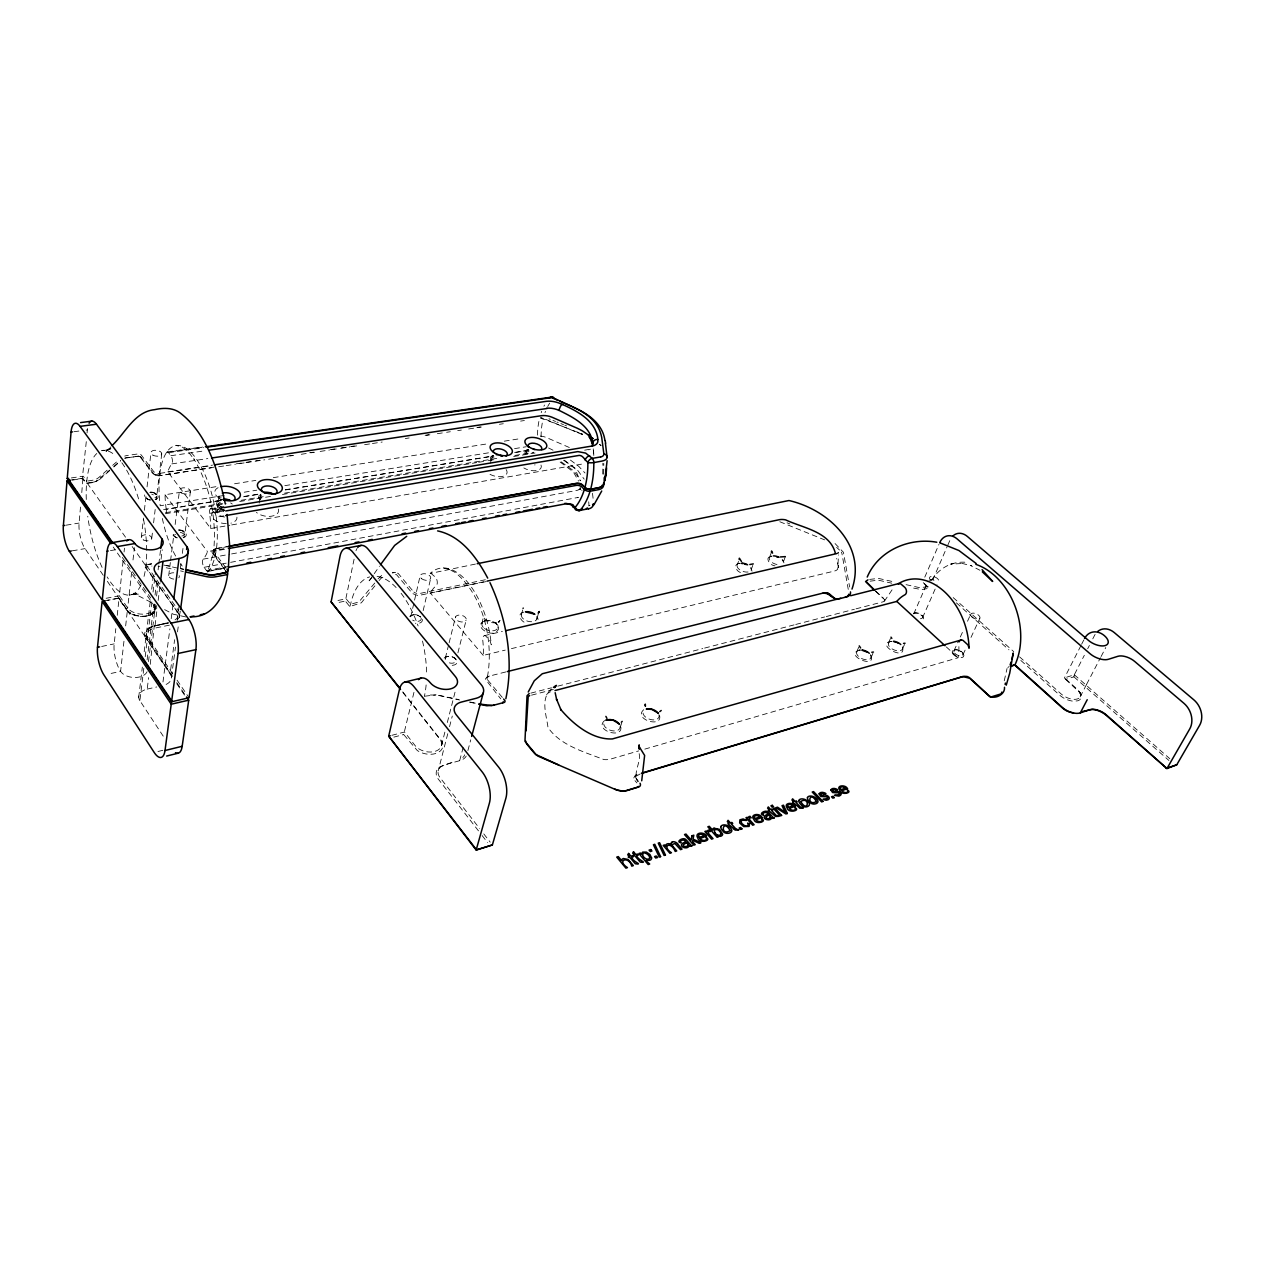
<?xml version="1.0" encoding="UTF-8"?>
<svg xmlns="http://www.w3.org/2000/svg" width="1265" height="1265" viewBox="0 0 1265 1265"><rect width="100%" height="100%" fill="white"/><g stroke="black" fill="none" stroke-linecap="round" stroke-linejoin="round"><path stroke-width="0.75" stroke-dasharray="5 3.75" d="M593.807 455.526L593.506 448.98M603.674 474.249L603.784 463.464M752.043 571.163L750.778 567.685A7.384 3.985 19.5 0 1 750.619 570.847M602.741 474.043L602.883 463.243M580.224 487.104L580.145 489.618L580.24 488.685L578.991 489.761L580.429 488.701M639.157 753.624C641.308 762.052 632.468 773.089 637.813 781.723M148.495 661.611L154.852 610.173L152.733 613.351L148.78 615.549L154.883 611.469L154.583 604.449M155.026 610.283L155.31 606.046L155.152 607.785M511.44 648.629L834.362 571.068A12.492 6.562 20.8 0 0 837.699 569.139L838.521 554.861M103.256 575.306L85.055 548.615A18.738 6.689 78.8 0 1 79.078 523.062L80.549 506.538M81.782 492.591L82.873 478.47M86.289 441.659L82.32 478.328L85.862 483.341L96.583 481.222L95.508 481.712L109.691 470.09M87.064 432.883L87.332 429.942A19.544 7.163 79.8 0 1 87.491 428.535M177.084 537.973A5.439 3.099 7.7 0 1 173.938 534.194L175.693 537.166M633.749 777.975L635.489 775.113L639.79 773.721M838.379 567.669L836.703 558.387M838.426 567.242L838.6 565.344M147.088 671.747A14.105 8.808 5.4 0 1 134.501 677.502A14.105 8.808 5.4 0 1 120.586 671.383A20.098 7.29 77.5 0 1 114.166 643.885L115.811 628.642M117.25 615.312L119.084 598.171L107.762 600.322M155.184 605.192A14.484 8.665 6.2 0 1 144.811 614.063A14.484 8.665 6.2 0 1 127.67 607.943L119.353 595.768L123.243 559.604M124.065 551.983L124.476 548.188M123.954 641.244L120.586 671.383L107.636 674.166M125.662 625.89L127.401 610.347L119.084 598.171M131.671 572.144L127.67 607.943L126.089 609.43L118.388 598.155L104.315 600.843M133.015 559.968L134.39 547.682M141.3 537.499L143.498 518.081M144.384 510.301L145.918 496.718L147.151 498.916L150.282 499.881A6.815 3.779 7.4 0 1 144.716 494.915M147.056 486.851L150.946 452.823M161.746 453.629L156.813 495.722L155.579 493.524L156.939 494.583L149.808 492.401M151.784 538.115L152.686 530.478M153.587 522.84L155.184 509.479M144.194 651.696L146.266 634.303L146.977 639.268L145.696 635.647L172.372 676.222M138.707 697.284L142.344 667.082M150.203 601.855L146.55 631.899L148.717 628.626L150.076 627.535L146.93 630.365L152.717 626.381M151.721 589.205L153.476 574.626M163.217 736.151L139.893 700.699L143.831 668.189M145.222 656.709L147.309 639.489A14.642 8.966 6.4 0 1 154.741 628.136L170.396 624.957M151.863 601.855L147.594 637.086L145.981 638.588L172.404 677.328M153.049 592.052L155.437 572.476M156.575 596.036L158.236 582.311M147.104 659.951L153.792 605.176L113.233 547.065M155.042 595.056L156.923 579.56M158.109 569.867L158.584 565.993M158.821 564.048L160.481 550.496M161.066 559.225L162.236 549.706M139.893 700.699A14.263 9.108 5.6 0 1 147.199 689.093L148.622 677.661M150.266 664.331L154.251 626.017L168.245 622.823L154.251 626.017A16.271 9.962 6.4 0 0 145.949 638.604M172.704 673.818L147.594 637.086A14.658 8.966 6.4 0 1 155.042 625.748L157.208 608.196M158.172 600.401L160.339 582.865M168.688 575.67L170.332 562.53M170.569 560.648L173.89 534.352M180.326 611.343L178.903 617.826M175.155 524.485L179.472 490.504M162.979 681.977L169.889 628.847M171.218 618.664L173.258 602.915M190.446 491.263L184.896 533.925L183.283 531.079L184.152 531.711L179.029 530.146M180.326 568.633L181.069 562.909M182.334 553.39L183.33 545.768M166.11 684.46A15.354 9.646 5.9 0 0 170.158 673.344L174.617 639.711M177.147 620.609L178.159 612.893L145.76 567.115L150.788 566.246A15.275 8.934 6.8 0 1 151.942 566.072M178.998 606.631L178.476 610.521A15.749 9.503 6.7 0 1 177.464 619.486L178.254 618.68M171.487 676.949L175.471 647.079M177.495 631.868L178.523 624.641M259.198 503.091L259.973 497.651L260.226 499.438M156.544 498.03L155.389 499.612A5.345 2.957 7.4 0 0 156.164 496.718A5.345 2.957 7.4 0 0 151.816 494.473M354.089 559.193L345.345 601.065L349.757 606.568L361.316 602.836L375.832 584.699M526.066 453.028L525.924 453.771A7.1 3.684 15 0 1 531.458 451.146M487.452 676.696C493.793 642.019 483.863 595.562 455.068 572.397L448.269 568.918L448.996 569.203L441.849 567.874L443.541 567.922M1080.911 645.656L1064.45 677.898L1065.715 679.432L1073.89 676.822L1074.27 674.988M1004.236 680.776L1007.051 668.489M414.556 600.148L420.059 576.049M413.781 603.563L410.745 616.767A5.36 3.226 12.8 0 1 414.983 614.664A5.36 3.226 12.8 0 1 420.518 617.004M423.174 610.6L430.78 577.947M487.563 676.127L487.215 677.629A5.044 3.147 15.1 0 0 487.389 679.542M413.955 692.366L403.693 734.538L417.308 750.556A16.081 10.531 13.2 0 0 435.207 753.655L439.635 751.568A16.081 10.531 13.2 0 0 440.679 739.725L401.084 689.725M932.685 580.097L947.042 546.891M490.377 463.164L491.468 458.721L491.421 460.286A7.195 3.779 14.4 0 1 494.062 456.981M445.343 658.132L448.284 646.241M449.122 642.826L455.526 616.909M441.517 745.465L445.122 731.107M457.914 652.835L466.137 620.15A5.566 3.321 13.9 0 0 459.274 615.043A5.566 3.321 13.9 0 0 457.076 620.403A5.566 3.321 13.9 0 0 466.137 620.15M447.32 722.505L455.764 689.283M447.763 733.7L438.196 770.907M449.549 726.679L452.285 716.053M481.933 623.772L483.388 616.767C485.175 621.495 495.469 625.606 500.07 620.451L498.141 622.254L499.28 621.621L497.841 627.567M463.196 747.315L459.654 760.692A15.828 10.389 13.9 0 0 466.232 756.091M467.908 750.509L470.738 739.851M521.37 614.822L523.22 608.07M536.866 619.044L538.621 612.782M620.135 727.707L621.7 722.963M751.062 570.151L753.292 563.905M737.21 565.044L738.523 561.407M349.757 606.568L350.579 604.306A75.378 36.116 77 0 1 369.665 576.887M785.328 556.616L783.067 562.783A7.29 3.874 19.9 0 0 782.308 559.842L784 562.862M769.389 557.754L771.413 552.346M260.337 495.406L260.685 494.552M635.71 776.441L640.643 773.69M856.8 651.744L859.251 645.877M870.952 657.927L873.451 652.06M888.52 642.952L891.003 637.149M924.778 577.172L938.962 544.377M913.757 613.889L928.083 580.967M902.498 649.04L905.044 643.237M947.77 545.247L949.936 540.297A17.046 12.603 76.1 0 1 950.568 538.985M922.565 617.684L937.017 584.778M208.504 568.902L213.326 553.264L224.901 569.234M953.984 650.779L958.728 640.438M960.309 636.975L962.712 631.741M967.519 621.241L970.745 614.205M184.595 536.249L183.14 537.815M962.997 654.685L966.191 647.791M970.998 637.402L979.916 618.142M856.026 608.829L883.413 601.729L884.741 600.464A4.38 2.309 21.7 0 0 884.156 598.93L885.484 601.239M1081.622 644.233L1083.82 639.948M1019.543 656.835L1061.066 693.9A12.476 6.515 25.8 0 0 1077.464 698.944A12.476 6.515 25.8 0 0 1076.768 688.793L1064.45 677.898L1074.317 674.767L1084.326 655.302M1087.694 648.739L1089.386 645.45M1092.786 638.841L1094.478 635.52A17.868 14.026 69.3 0 1 1095.111 634.413M1080.136 696.889L1087.204 683.179M1086.603 684.333L1100.487 657.689M1101.088 656.535L1105.784 647.522M551.461 689.061C540.029 698.217 546.543 715.389 547.982 727.438C560.221 745.465 584.414 751.932 603.879 759.569A14.974 9.567 18.1 0 0 610.631 759.079L638.683 750.904M884.346 601.255L893.327 587.972M526.604 450.957L527.726 449.771M373.222 575.132L369.08 581.078L370.392 579.307M374.266 573.646L379.453 566.214M491.99 456.633L493.176 455.416A7.21 3.779 14.4 0 0 493.255 460.065M374.772 583.039L358.881 601.982L350.563 604.259L346.151 598.788L336.19 600.843M378.029 578.896L381.587 575.528L385.177 574.294M379.089 580.556L381.144 578.2L385.619 576.255M487.215 677.629L489.365 676.032M110.972 446.798L107.146 451.194L109.391 448.759L106.023 451.415L110.941 448.664L101.848 450.688A73.544 27.261 78.9 0 1 113.376 453.898M113.834 466.453L120.665 460.444M109.675 470.643L99.903 479.245A16.097 8.729 6.3 0 1 92.124 482.392M113.834 466.991L120.665 460.982M107.146 470.185L98.733 477.569A14.642 7.922 6.3 0 1 91.665 480.415L86.779 481.159M112.696 465.33L118.183 460.523M154.883 611.469L152.179 614.158C145.428 617.589 136.746 616.735 129.473 612.671L130.453 613.256L126.089 609.43A16.081 9.646 6.2 0 0 145.681 616.134A16.081 9.646 6.2 0 0 156.386 605.571M1007.857 667.477L1008.996 666.655M643.679 709.728C632.721 719.5 664.125 728.94 659.302 714.504M604.607 720.544C593.111 730.506 625.116 740.199 620.482 725.398M475.419 564.079L430.179 573.472A68.104 34.724 77 0 1 467.275 581.774A68.104 34.724 77 0 1 491.279 644.802L490.156 641.134L485.839 636.074A4.981 2.609 76.8 0 0 482.692 638.936L482.74 640.043A53.51 27.277 77 0 1 483.246 655.397L505.225 650.115M213.88 467.196L159.611 475.687L211.239 467.876M178.112 445.438L175.898 445.312L182.824 447.336L188.691 452.38L194.478 459.812L193.735 458.752C210.275 486.076 216.726 519.267 213.659 550.923L214.939 548.978L213.674 549.469L216.457 548.457L227.384 546.48M528.612 449.375L526.398 450.277L528.659 449.502M776.995 564.506A7.29 3.874 19.9 0 1 769.8 560.253A7.29 3.874 19.9 0 1 771.792 556.047C763.76 556.9 769.926 565.676 775.05 565.866M739.725 563.305C732.577 563.668 736.246 571.922 741.243 572.697M221.865 499.675L218.908 500.608L220.221 500.07L218.133 502.332L218.861 495.279L221.122 497.92M523.852 612.134C515.994 613.604 521.307 622.744 526.967 623.092M451.969 762.321L439.35 767.112A16.303 10.879 14.1 0 0 438.433 779.272L478.834 831.311M484.606 621.004C472.889 625.448 489.239 636.817 496.07 632.12C504.166 625.906 491.389 618.885 484.606 621.004L485.649 620.751M644.818 749.117L958.095 657.753A48.291 34.329 73.3 0 0 958.775 643.964M166.3 623.044L154.251 626.017M459.575 760.708L445.09 764.724A14.721 9.804 14.1 0 0 440.094 777.722L479.53 828.433M412.327 615.059L413.307 614.806M531.537 695.165L553.311 689.504M391.865 735.313L404.547 732.008L415.015 745.48A14.516 9.488 13.2 0 0 434.622 751.489A14.516 9.488 13.2 0 0 439.635 738.918L401.78 691.101M393.858 737.116L403.693 734.538M124.634 458.23L139.514 456.08L152.179 472.794A6.167 3.352 7.7 0 0 160.323 475.276L159.88 473.347A4.744 2.546 7.5 0 1 153.618 471.45L141.285 455.036A2.641 1.439 7.7 0 0 137.822 453.961L127.702 455.4A14.294 7.716 7.4 0 0 124.697 456.096M530.841 693.141L551.493 687.78M557.786 686.152L702.771 648.566M704.637 648.075L794.041 624.894M795.764 624.451L824.622 616.972M826.298 616.545L854.397 609.256M924.415 583.592L929.174 588.241L921.584 589.632L910.421 587.466M929.427 580.303L932.843 579.449L935.531 581.853M505.763 671.952L487.31 676.601L485.317 679.115L500.75 698.865M953.763 563.352L950.568 564.143L963.139 563.463L961.716 563.305L971.488 565.787L970.255 565.313L979.948 570.262M424.882 696.193L436.077 694.801M869.688 579.417L878.384 578.39L894.387 581.963M870.083 581.173L878.274 580.161L891.73 583.181M157.951 751.505L163.628 750.113M484.353 635.647L502.395 631.456M147.199 689.093L156.765 686.958M446.751 656.598L447.794 656.377M485.365 579.734L419.822 593.459L416.296 593.253A4.839 2.83 12.5 0 1 413.924 592.052M483.246 655.397L430.369 593.032L485.602 581.426M486.219 581.584L418.051 595.609L412.611 593.601L396.467 574.595L392.751 574.832M339.131 602.346L345.345 601.065M101.674 646.462L114.166 643.885M155.042 625.748L170.712 622.57M131.987 594.566L137.173 593.522L129.267 595.119L139.087 594.06L133.458 593.238L155.342 604.559M889.975 641.513L891.113 641.292M106.134 598.282L119.353 595.768M225.217 567.953L208.551 571.084A4.728 1.929 78.4 0 1 206.495 570.547L204.092 567.305A4.76 1.945 78.4 0 1 202.558 562.893A4.76 1.945 78.4 0 1 203.175 559.162A52.245 21.046 79.1 0 0 207.507 551.635L228.301 547.872M208.124 571.416L225.281 568.191M204.092 567.305L226.83 563.052M230.61 562.34L513.005 509.589M514.808 509.257L577.283 497.588M206.495 570.562L229.756 566.182M203.175 559.162L229.74 554.276M231.606 553.928L576.856 490.425A11.243 5.202 8.6 0 0 580.113 488.796M213.801 554.402A4.918 2.815 8.3 0 1 216.125 550.828L227.036 548.836M150.314 564.174L143.894 565.344L178.159 612.893L179.551 617.415M224.601 569.487L212.615 553.485A6.388 3.7 8.4 0 1 215.651 548.82L228.396 546.496M915.054 612.94L913.773 613.177A6.104 3.226 22.8 0 1 921.916 615.676A6.104 3.226 22.8 0 1 921.679 620.419M870.447 654.669A7.716 4.269 22.4 0 1 867.284 659.777A7.716 4.269 22.4 0 1 857.496 655.333A7.716 4.269 22.4 0 1 860.073 649.957C841.937 654.875 879.001 670.529 870.114 654.195M201.926 447.32L166.616 452.396A4.681 1.866 79.8 0 1 168.561 452.696L170.886 455.716A4.744 1.882 79.8 0 1 172.388 460.017A4.744 1.882 79.8 0 1 171.819 463.891A52.245 21.046 79.1 0 0 167.786 471.861L210.765 528.549L229.819 525.244M231.716 524.912L584.825 463.575M110.435 550.639L115.842 549.69M72.311 550.813L85.055 548.615M223.779 515.883L216.236 517.179A4.823 2.008 79.1 0 0 214.686 512.815L212.204 509.574A4.87 2.024 79 0 0 210.069 509.21A4.87 2.024 79 0 0 209.579 513.321A52.245 21.046 79.1 0 1 210.765 528.549M209.579 513.321L225.012 510.728M584.62 450.166L588.383 449.534M214.686 512.815L223.858 511.266M210.559 508.783L223.889 506.553M212.204 509.574L223.794 507.645M165.415 513.716L226.182 503.723M239.686 501.509L270.773 496.402M282.443 494.489L476.731 462.579M478.676 462.247L486.456 460.982M488.401 460.666L496.165 459.385M513.653 456.507L535.032 452.997M66.112 525.181L79.078 523.062M163.58 509.574L222.181 500.039M244.287 496.433L260.622 493.777M285.257 489.761L493.476 455.874M514.618 452.427L527.885 450.277M166.047 512.957A4.633 1.818 79.2 0 0 166.253 509.384L222.134 500.276M243.544 496.781L260.764 493.982M285.337 489.982L493.397 456.096M516.025 452.396L529.007 450.293M165.794 512.641L223.541 503.17M241.014 500.308L265.824 496.244M284.578 493.16L497.872 458.215M514.76 455.447L533.261 452.411M224.158 495.453L160.212 505.763A66.507 26.802 79.1 0 1 175.851 445.596A66.507 26.802 79.1 0 1 212.473 496.813A66.507 26.802 79.1 0 1 207.666 572.128M244.24 492.211L256.779 490.188M284.831 485.665L490.203 452.554M514.57 448.632L526.335 446.735M166.253 509.384A52.245 21.046 79.1 0 1 165.019 494.742L217.137 486.519M234.563 483.768L255.846 480.4M273.287 477.648L489.096 443.572M504.261 441.169L521.117 438.512M236.302 463.812L244.098 462.642M246.042 462.342L254.565 461.061M255.783 460.871L260.037 460.223M288.578 455.922L292.421 455.337M309.672 452.728L313.546 452.143M330.307 449.613L334.672 448.949M341.471 447.921L348.808 446.814M350.642 446.529L354.311 445.976M425.087 435.286L428.867 434.717M476.858 427.459L480.447 426.922M218.703 466.753L224.285 465.915M226.15 465.631L235.448 464.223M239.164 463.654L244.651 462.832M246.469 462.547L264.749 459.796M268.607 459.211L276.339 458.041M278.268 457.74L287.93 456.286M289.875 455.985L293.67 455.416M301.26 454.277L308.85 453.123M310.763 452.838L314.558 452.253M320.156 451.415L329.485 450.008M331.351 449.723L338.814 448.585M340.649 448.316L349.82 446.924M351.654 446.656L357.157 445.818M364.605 444.695L370.471 443.809M372.416 443.509L382.188 442.038M405.29 438.544L409.133 437.959M426.115 435.397L429.894 434.828M437.342 433.689L444.774 432.567M446.624 432.282L450.34 431.729M457.709 430.622L461.361 430.068M468.667 428.961L475.956 427.855M477.759 427.586L481.348 427.032M499.438 424.297L503.296 423.728M520.611 421.103L524.406 420.533M69.069 480.305L82.32 478.328M72.421 480.083L83.031 478.502L86.573 483.53L91.46 482.787A14.627 7.97 6.4 0 0 98.512 479.925M167.786 471.861L212.536 465.141M159.88 473.347L211.555 465.583M71.362 477.933L83.237 476.178L86.779 481.19M171.819 463.891L207.808 458.578M954.759 649.831L955.913 649.657M135.039 456.633L138.581 456.238L127.465 457.724A14.279 7.701 7.3 0 0 124.935 458.262M168.561 452.68L203.586 447.652M170.886 455.716L205.057 450.767M167.518 451.905L202.321 446.924M770.638 556.315L771.966 556.141M738.57 563.573L739.946 563.384M101.848 450.688L109.296 449.692L106.639 450.04M73.923 431.729L81.071 430.764M86.115 430.1L87.332 429.942M395.645 572.428L392.308 572.855L395.645 572.333L398.238 573.488L413.37 591.514M540.503 417.845L582.058 433.974M430.448 694.975L438.528 695.197L458.816 699.592M223.952 509.763L217.485 510.839L218.434 510.048L216.774 511.471L217.28 510.174L216.837 511.961L217.801 504.624L219.272 508.071L217.96 506.806L222.798 509.684M430.732 573.14L435.587 577.346A4.839 2.451 78 0 1 437.263 581.853A4.839 2.451 78 0 1 436.251 585.648A53.51 27.277 77 0 0 430.369 593.032M160.323 475.292L153.587 474.027L154.441 474.691L141.048 457.313L138.249 455.874M859.062 650.131L860.595 650.115M892.141 641.371C873.056 642.857 907.717 663.255 902.277 646.368M185.686 616.925L173.384 614.221L164.007 609.303M470.39 702.091L476.162 703.34M438.417 695.418L459.638 700.004M469.268 702.075L476.952 703.751M180.832 568.523L183.678 569.155M163.865 565.091L183.868 569.503M166.237 567.748L174.807 569.645M180.516 570.894L183.378 571.527M166.521 565.36L169.383 565.993M906.056 584.651L919.671 587.687L927.909 586.707A64.894 47.564 73.1 0 1 928.953 584.572M548.978 418.794L550.291 419.332M552.932 420.391L555.572 421.466M556.9 421.988L558.213 422.526M560.869 423.585L563.51 424.661M564.822 425.198L566.499 425.862M787.036 522.809L789.803 523.916M577.52 432.14L579.196 432.82M580.872 433.5L582.548 434.164M779.793 521.733L824.622 539.87M582.659 434.717L543.001 418.209A2.799 1.407 15.1 0 0 540.788 417.814M569.329 447.51L546.78 437.674A11.954 6.151 15.2 0 0 539.206 435.982M548.551 447.968L554.228 450.814M563.542 460.254L576.872 469.268L584.193 479.15M561.17 461.836L573.978 471.007L580.572 480.763M564.475 460.207L575.022 468.698L580.05 480.653M560.142 462.041L573.361 471.908L578.532 481.095M570.452 460.096L578.738 466.342L584.999 472.983M145.981 638.588L147.309 639.489M454.578 658.037L455.384 658.717M419.948 616.45L420.786 617.146A6.831 4.111 12.8 0 0 409.702 616.419M1074.317 674.767L1169.825 758.715M1073.89 676.822L1168.907 760.455M1065.715 679.432L1079.978 692.793A13.82 7.21 25.8 0 1 1077.907 700.763L1074.032 701.237A13.82 7.21 25.8 0 1 1059.69 695.181L1020.349 660.014M953.193 597.602L1013.739 651.649M956.403 602.867L1008.948 649.831M923.26 582.548L923.513 583.023M923.94 583.529L929.174 588.241M835.042 543.555L843.439 552.267L849.621 586.976M946.331 646.937L958.095 657.753M836.624 547.381L839.486 550.022M875.902 591.245L883.666 598.424M875.285 591.008L884.788 599.863M599.657 444.284L601.049 445.659M599.563 444.379L600.954 445.754M496.244 623.692L497.098 624.546M782.149 559.842L783.051 560.838M638.54 781.438L636.089 778.497M634.983 780.679L636.928 782.924M487.831 680.175L502.6 697.774M483.783 833.904L490.219 842.174M482.107 835.533L487.594 842.601M226.119 568.064L214.117 552.093A4.918 2.862 8.5 0 1 216.457 548.472M165.019 494.742L207.507 551.635M87.238 483.135L125.662 537.388M132.145 546.527L145.301 565.091M122.357 557.422L137.173 578.595M138.296 580.208L150.709 597.966M177.068 680.191L189.07 697.758M176.736 682.61L186.54 696.983M107.367 581.331L170.158 673.344M176.815 683.78L184.516 695.07M923.071 617.083L922.185 615.723M962.744 652.93L963.44 653.989M1079.361 691.749L1079.978 692.793M635.062 776.077L637.244 780.41M537.435 617.162L538.115 619.471M215.651 548.804L216.109 550.828M848.262 589.395L841.873 553.184A11.606 6.025 20.7 0 0 841.304 552.125M592.494 493.303L593.411 501.225M593.253 448.869L593.633 455.637M588.731 501.81L588.984 505.415A8.096 4.348 16.1 0 1 588.921 505.968M175.076 619.882A12.429 7.495 6.7 0 0 176.847 611.991L178.476 610.521L146.044 564.759L151.073 563.842A15.291 8.982 7 0 1 151.642 563.747M140.953 585.157A73.544 27.261 78.9 0 1 107.146 576.919M102.086 567.368A73.544 27.261 78.9 0 1 87.744 516.247M86.289 499.485A73.544 27.261 78.9 0 1 96.788 453.503M121.851 462.753A73.544 27.261 78.9 0 1 139.609 502.442M143.53 519.298A73.544 27.261 78.9 0 1 143.91 576.903M125.029 458.088A12.856 6.942 7.3 0 1 128.145 457.329M150.314 564.19A16.809 9.851 6.9 0 1 151.594 563.984M182.239 566.04A66.507 26.802 79.1 0 1 180.563 563.826M175.629 556.047A66.507 26.802 79.1 0 1 162.141 517.496M150.266 492.053A5.36 2.957 7.4 0 1 156.259 494.156A5.36 2.957 7.4 0 1 154.931 497.651M150.282 492.385A6.815 3.779 7.4 0 1 157.619 495.327A6.815 3.779 7.4 0 1 155.342 499.659M178.745 529.829A5.439 3.099 7.7 0 1 184.722 532.565A5.439 3.099 7.7 0 1 181.796 536.028M175.503 534.7A5.439 3.099 7.7 0 1 175.187 534.447M178.697 530.13A6.926 3.953 7.7 0 1 185.749 533.213A6.926 3.953 7.7 0 1 183.757 537.625M177.147 537.704A6.926 3.953 7.7 0 1 172.609 532.834M527.568 453.993A7.1 3.684 15 0 1 528.153 449.549M525.307 453.819A8.302 4.317 15 0 1 528.027 449.644M222.672 507.565A8.112 4.522 8.9 0 1 221.375 499.612M224.617 510.111A9.488 5.297 8.9 0 1 216.663 504.909A9.488 5.297 8.9 0 1 221.486 499.786M261.112 498.015A7.97 4.412 9.8 0 1 260.985 494.156M259.926 499.596A9.314 5.155 9.8 0 1 261.033 493.745M491.026 460.239A8.428 4.428 14.4 0 1 493.224 455.368M221.565 500.086A8.143 4.507 8.9 0 1 219.762 494.599M218.086 487.673A12.871 7.116 9 0 0 216.046 495.374A12.871 7.116 9 0 0 221.612 499.264M537.467 435.144A57.289 32.906 80.6 0 1 539.396 418.984M541.214 412.643A57.289 32.906 80.6 0 1 541.705 411.299M543.918 406.239A57.289 32.906 80.6 0 1 544.551 405.037M541.088 436.789A55.502 31.957 80.6 0 1 543.159 418.731A4.001 2.008 14.9 0 0 540.867 418.193M544.994 412.627A55.502 31.957 80.6 0 1 545.484 411.331M547.698 406.508A55.502 31.957 80.6 0 1 549.706 403.156M590.439 449.17A11.448 6.515 23.6 0 1 588.668 449.834M178.159 612.893A15.733 9.503 6.7 0 1 179.393 618.364M153.792 605.176A14.468 8.681 6.2 0 1 146.408 616.182A14.468 8.681 6.2 0 1 127.401 610.347M159.611 475.687A4.744 2.609 8 0 1 153.365 473.743M137.569 456.27A2.641 1.407 7.3 0 1 141.032 457.313M158.062 566.087A15.275 8.934 6.8 0 1 159.896 566.372M150.25 500.213A5.345 2.957 7.4 0 1 145.965 496.497M180.326 532.344A5.439 3.099 7.7 0 1 183.504 537.609M179.156 575.622A5.345 3.147 7.2 0 1 178.776 577.773M173.732 579.101A5.345 3.147 7.2 0 1 168.672 575.528A5.345 3.147 7.2 0 1 173.748 572.792M224.727 510.491A8.112 4.522 8.9 0 1 217.896 506.158A8.112 4.522 8.9 0 1 221.675 501.715M230.61 502.948A8.112 4.522 8.9 0 1 232.254 504.071M260.464 499.865A7.954 4.412 9.8 0 1 263.073 494.979M535.095 464.872A7.084 3.7 15 0 1 534.557 464.935M541.009 465.014A11.164 5.851 15 0 1 536.407 470.596A11.164 5.851 15 0 1 523.837 467.939M224.601 517.053A8.08 4.538 8.8 0 1 216.868 512.199A8.08 4.538 8.8 0 1 222.767 507.866M236.95 517.179A12.745 7.179 8.8 0 1 230.91 523.172M226.309 523.647A12.745 7.179 8.8 0 1 212.884 518.191A12.745 7.179 8.8 0 1 222.925 508.941M278.284 509.02A12.508 7.005 9.7 0 1 271.485 516.215A12.508 7.005 9.7 0 1 256.384 512.372M506.126 469.568A11.322 6.009 14.4 0 1 501.952 476.526A11.322 6.009 14.4 0 1 487.61 472.715M578.722 497.335A15.227 8.096 15.8 0 1 577.409 497.714M582.058 490.393A4.111 3.384 -9.9 0 1 581.663 490.172M589.964 505.494A4.143 3.463 -3.4 0 1 588.984 505.415M533.166 452.285A14.99 7.827 15.2 0 1 533.577 452.238M931.34 580.429A64.894 47.564 73.1 0 1 968.437 562.561M914.057 613.462A4.807 2.53 22.8 0 1 921.315 614.774A4.807 2.53 22.8 0 1 920.24 618.775M930.755 580.208A4.87 2.483 22.5 0 1 930.708 576.587A4.87 2.483 22.5 0 1 936.985 578.184A4.87 2.483 22.5 0 1 937.824 582.011M620.166 726.031A8.523 5.329 18.1 0 1 611.422 730.617A8.523 5.329 18.1 0 1 604.038 722.22M902.451 646.795A7.637 4.143 22.8 0 1 898.103 650.843A7.637 4.143 22.8 0 1 889.058 646.162A7.637 4.143 22.8 0 1 891.667 641.213M658.891 714.551A8.381 5.171 19 0 1 650.637 719.579A8.381 5.171 19 0 1 643.474 710.883M546.591 694.691A14.674 9.14 16.6 0 1 551.888 691.338M464.714 754.81A12.571 8.254 14 0 1 462.816 757.482M377.081 576.381A75.378 36.116 77 0 1 397.748 589.284M401.116 593.317A75.378 36.116 77 0 1 418.082 625.954M422.494 641.07A75.378 36.116 77 0 1 426.574 675.02M426.131 684.934A75.378 36.116 77 0 1 424.36 696.367M355.987 550.749A19.955 9.519 78.4 0 1 357.078 548.425M422.336 619.455A6.831 4.111 12.8 0 1 415.363 623.266M444.126 658.053A6.958 4.285 13.7 0 1 452.823 657.183A6.958 4.285 13.7 0 1 456.776 663.176A6.958 4.285 13.7 0 1 448.632 664.868M421.182 618.253A5.36 3.226 12.8 0 1 418.62 621.226A5.36 3.226 12.8 0 1 412.69 620.119M445.264 659.508A5.471 3.368 13.7 0 1 451.131 656.393A5.471 3.368 13.7 0 1 455.542 661.737A5.471 3.368 13.7 0 1 447.304 661.975M536.676 616.577A8.049 4.744 15.5 0 1 527.552 621.178A8.049 4.744 15.5 0 1 523.251 612.466M748.058 572.017A7.384 3.985 19.5 0 1 738.238 568.475A7.384 3.985 19.5 0 1 740.231 563.21M371.768 577.678L369.111 580.793L371.768 577.678M156.212 499.311L155.2 499.691L156.212 499.311M147.056 498.837L146.297 498.268L147.151 498.916M1079.82 692.54L1080.516 693.963L1079.82 692.54M152.954 455.179A5.439 2.91 7.9 0 0 161.699 454.214A5.439 2.91 7.9 0 0 154.409 450.293A5.439 2.91 7.9 0 0 152.954 455.179M181.543 492.971A5.534 3.052 8.1 0 0 190.398 491.879A5.534 3.052 8.1 0 0 182.935 487.831A5.534 3.052 8.1 0 0 181.543 492.971M143.23 539.886A5.266 3.004 7 0 0 151.721 538.732A5.266 3.004 7 0 0 144.684 534.842A5.266 3.004 7 0 0 143.23 539.886M953.272 654.416A6.246 3.336 23.8 0 0 963.392 656.804A6.246 3.336 23.8 0 0 957.399 650.036A6.246 3.336 23.8 0 0 953.272 654.416M954.759 653.262A4.918 2.625 23.8 0 0 962.712 655.144A4.918 2.625 23.8 0 0 958 649.831A4.918 2.625 23.8 0 0 954.759 653.262M971.567 616.656A4.981 2.577 23.5 0 0 979.632 618.569A4.981 2.577 23.5 0 0 974.793 613.288A4.981 2.577 23.5 0 0 971.567 616.656M421.672 578.753A5.455 3.178 13 0 0 430.622 578.595A5.455 3.178 13 0 0 423.981 573.678A5.455 3.178 13 0 0 421.672 578.753M484.448 628.468A8.175 4.886 14.6 0 0 497.698 628.057A8.175 4.886 14.6 0 0 487.499 620.53A8.175 4.886 14.6 0 0 484.448 628.468"/><path stroke-width="1.5" d="M604.211 477.632L604.148 483.151A12.571 6.594 16.1 0 1 598.93 487.61L589.664 489.476A2.941 1.55 16.1 0 1 585.679 488.243L582.612 485.033A4.206 2.245 16.3 0 0 576.903 483.262L229.218 546.148M603.563 483.024L603.547 485.238A12.571 6.625 16.3 0 1 598.313 489.713L590.059 491.231A4.19 2.23 16.4 0 1 584.367 489.476L582.026 487.104A4.206 2.214 15.6 0 0 576.318 485.38L228.854 548.504M851.993 589.095C866.904 545.389 828.354 509.558 788.965 500.529L477.19 563.716M526.082 730.885L528.169 697.157M832.323 790.404L833.92 791.605M604.907 480.099L605.935 474.122L604.717 480.953L607.105 460.697M606.22 472.983L606.583 467.876M820.59 794.341L822.203 795.543M101.927 599.736L69.354 551.319A18.849 6.594 78.7 0 1 63.361 525.639L67.045 480.89L69.844 480.463M186.572 549.5L186.935 546.78L96.472 424.202L80.059 426.368A19.655 7.052 79.8 0 0 71.061 432.108L67.235 478.549L112.348 543.096M645.166 705.585L645.292 704.115L645.435 706.313M97.484 647.316L102.101 601.413L171.234 704.194L165.003 750.509A20.983 7.764 76.5 0 1 154.172 752.422L103.936 674.972A20.208 7.179 77.4 0 1 97.484 647.316L99.571 646.889M80.059 426.368L161.904 538.858A14.864 8.507 7 0 1 154.377 549.548A14.864 8.507 7 0 1 134.849 543.555L117.376 546.591A21.078 7.748 78.5 0 0 107.161 551.192L102.354 599.009L171.566 701.775L189.07 697.758L195.901 649.657A21.758 8.555 77.6 0 0 188.864 619.502L155.437 572.476A15.038 8.792 7.2 0 1 162.995 561.423L179.029 558.513A16.16 9.314 7.4 0 0 186.935 546.78M605.888 716.385L606.963 718.425M228.269 569.867L229.613 544.962L227.083 514.412M739.187 559.589L739.345 558.213L741.464 561.47M160.718 548.551L161.904 538.858M160.592 580.92L162.995 561.423M180.563 609.509L188.374 550.291M771.413 552.346L771.571 551.002L772.583 553.153M173.779 598.946L179.029 558.513M171.566 701.775L178.08 653.467A21.884 8.428 77.6 0 0 170.996 623.123L117.376 546.591M175.456 752.675A20.872 7.89 76.5 0 0 182.176 746.287L188.722 700.178L186.54 696.983M671.984 844.593L674.941 843.534L680.538 849.637L682.041 849.131L677.439 843.818M523.22 608.07L523.046 608.418M227.573 574.468C225.233 594.534 213.706 618.047 190.05 616.798L194.051 616.008M400.546 689.552L331.114 601.903L339.985 556.363A20.066 9.424 78.4 0 1 352.682 552.03L455.416 676.585A14.911 9.329 13.5 0 1 450.403 688.919A14.911 9.329 13.5 0 1 430.258 682.736A21.568 10.594 76.1 0 0 418.509 679.653M838.315 552.599L837.904 553.153M505.842 698.739C513.97 659.745 506.538 618.522 489.982 582.675M1004.505 687.274C1005.264 694.532 995.239 699.403 989.578 696.193L970.065 678.182M1005.106 684.46L1005.406 683.053M641.719 780.805L644.628 755.442L638.825 746.081L639.41 748.769L639.157 744.864L639.11 749.022M1011.937 659.065L1013.249 652.993L1009.739 673.122L1006.244 685.187M891.003 637.149L891.825 638.398M471.655 736.42L483.262 692.888M819.056 793.772L820.827 796.476L825.223 796.729A10.452 6.452 24.1 0 1 826.504 796.681C831.911 799.986 816.89 798.215 826.203 800.239C833.271 799.322 826.614 793.06 822.487 795.527M859.251 645.877L860.627 647.98M492.37 844.941L476.162 850.017L489.381 803.196A22.675 11.385 74.4 0 0 482.123 771.84L414.019 686.705A21.695 10.499 76.1 0 0 399.424 689.567L388.687 736.151L476.162 850.017L492.37 844.941L505.858 798.326A22.533 11.48 74.3 0 0 498.647 767.159L456.286 714.851A15.133 9.646 14.3 0 1 461.266 702.091L476.146 698.296A16.255 10.199 14.2 0 0 481.285 684.76L368.068 549.105A19.955 9.519 78.4 0 0 357.774 547.445M771.524 817.712C771.35 821.665 761.309 819.562 764.851 815.735A9.914 6.309 23.2 0 1 765.388 815.419L765.894 815.15A20.034 12.697 22.4 0 0 768.061 813.917L767.902 813.743M830.789 789.85L832.576 792.538L836.924 792.791A10.42 6.388 24.2 0 1 838.205 792.728C844.467 796.096 826.472 794.309 839.011 796.112C844.751 793.961 837.462 789.74 834.141 791.605M1010.134 664.821L1011.099 661.99M554.623 687.607L556.394 685.361L553.406 687.401M785.328 556.616L780.331 556.948M1001.453 693.078L1001.833 692.066M753.292 563.905L749.797 564.522M528.232 692.002L534.273 680.791L542.29 673.739L840.766 598.234M661.231 710.487L659.761 711.626M601.729 490.994L593.933 504.861M622.222 721.382L621.336 722.252M867.221 577.061C878.4 550.496 909.345 537.261 936.812 542.242M975.837 564.348A64.894 47.564 73.1 0 1 1014.973 664.9L1062.205 707.341A13.757 7.226 26 0 0 1080.31 712.891L1087.22 699.719M538.621 612.782L539.333 611.517L538.131 613.035M1082.682 711.436L1092.233 709.412A14.073 7.369 26.6 0 1 1106.48 715.5L1166.947 768.551L1176.75 764.803L1199.615 725.319A18.643 14.88 63.8 0 0 1193.828 699.83L1114.275 632.579A17.868 14.026 69.3 0 0 1097.688 631.456M380.48 564.743L394.648 545.421L406.729 536.328M905.044 643.237L903.526 643.411M873.451 652.06L871.791 652.266M112.253 445.327C125.282 433.168 134.549 411.615 154.615 409.67C163.138 407.757 172.53 407.457 179.962 412.785C207.919 434.306 217.96 471.07 225.328 503.992M584.367 489.476L585.663 488.243L584.952 487.389A4.206 2.198 15.9 0 0 590.66 489.112M1000.773 693.963L990.353 697.173L969.654 678.23L962.665 676.522L641.45 773.215M528.612 696.224L529.703 695.639M824.464 794.214L825.602 793.598M836.149 790.293L837.272 789.676M866.572 582.042L874.178 589.996M502.774 702.866L503.17 701.759M801.71 807.26L803.322 808.082L799.765 808.209A10.784 6.72 23.6 0 1 798.468 806.928L792.602 802.121L793.614 801.789L791.953 800.018L792.617 798.832L794.958 801.346L796.302 800.887L797.219 801.852L795.875 802.31L800.555 807.212M777.39 815.466L779.019 816.32L775.477 816.494A10.879 6.863 23.2 0 1 774.101 815.15L768.235 810.28L769.262 809.932L767.602 808.129L768.298 806.928L770.638 809.474L772.014 809.015L772.915 809.995L771.539 810.454L776.22 815.435M1010.514 666.386L1014.973 664.9L1010.435 666.054M555.003 690.532L896.79 601.428A48.291 34.329 73.3 0 1 904.886 594.803A4.364 3.099 75.2 0 0 906.483 591.403A4.364 3.099 75.2 0 0 904.744 587.34L900.648 583.782L898.245 583.813A61.463 43.706 73.3 0 1 944.243 591.514A61.463 43.706 73.3 0 1 969.085 648.249L967.978 644.944L962.997 640.39A4.491 3.257 72.6 0 0 959.044 641.94M529.229 693.552L527.031 695.734L524.959 741.274L536.107 754.652L558.703 764.961M1166.219 768.329L1176.75 764.803M1080.357 712.875L1089.639 709.728A12.697 6.641 26.5 0 1 1106.163 714.788L1166.947 768.551L1189.748 728.909A18.738 14.864 64 0 0 1183.929 703.308L1134.737 661.484A12.998 6.483 26 0 0 1117.849 656.314L1108.425 659.286A14.073 7.037 25.5 0 1 1089.908 653.61L957.067 538.874A17.141 12.587 76.2 0 0 939.689 542.717M691.955 845.779L690.484 846.269A3.716 2.451 21.6 0 1 689.267 845.431C688.239 850.159 678.483 847.155 682.325 843.486A10.231 6.799 21.7 0 1 682.91 843.154L683.448 842.87A20.667 13.646 20.8 0 0 685.804 841.541M774.117 817.949L772.741 818.423A3.605 2.277 23.1 0 1 771.555 817.617M700.035 838.458L706.566 836.118M788.364 807.37L793.092 805.773M714.061 828.243L719.374 829.302L722.663 834.173A4.744 3.099 22.1 0 1 720.813 836.212A3.763 2.451 22.1 0 1 717.793 835.896M845.115 597.286L846.079 596.985A11.701 6.23 21.3 0 0 848.799 594.202M643.569 772.82L964.041 676.301L967.013 676.459A4.617 2.498 24.7 0 1 969.417 677.645M961.179 640.011L612.386 738.934C592.02 739.867 572.95 723.975 560.522 709.206L561.059 710.045L556.505 699.102L556.758 700.114L555.161 692.682M390.268 735.74L388.687 736.151L476.367 849.621M493.034 705.396L504.672 702.296L505.115 701.016L503.66 699.039M850.681 595.72L898.972 583.513M507.249 671.589L824.274 592.779L828.844 593.664L835.343 599.057A3.068 1.645 21.3 0 0 837.493 599.215L847.423 596.685A13.045 6.942 21.1 0 0 850.539 592.763L850.475 591.894M867.932 579.844L865.56 581.552L874.795 590.233M166.664 756.043L178.033 753.228M165.003 750.509L182.176 746.287M404.737 682.072L421.435 678.024M505.984 630.618L836.75 553.58M171.234 704.194L188.722 700.178M178.08 653.467L195.901 649.657M487.104 581.109L779.272 519.709A12.255 6.325 19.8 0 1 785.628 519.868C803.18 528.138 829.872 531.553 835.406 553.358M170.996 623.123L188.864 619.502M200.218 614.758L204.234 613.952M582.627 509.21L577.504 510.174L576.555 509.194M588.367 508.783L580.176 510.333A4.19 2.404 79.2 0 1 577.504 510.174A4.175 2.577 -44.3 0 1 575.116 507.423L572.586 504.814A4.175 2.577 -44.3 0 0 574.974 507.565L573.883 506.585M228.918 567.242L565.534 503.849A3.052 0.949 1.4 0 1 567.131 503.66L568.712 503.976M345.867 548.267L361.252 545.373M246.928 562.957L250.739 562.229M267.69 559.051L271.437 558.339M280.798 556.584L284.467 555.888M301.038 552.773L304.723 552.093M328.236 547.666L337.882 545.847M355.165 542.606L358.96 541.894M368.431 540.108L372.226 539.396M402.001 533.798L405.67 533.103M414.841 531.379L418.509 530.683M429.341 528.659L432.946 527.979M442.102 526.256L445.976 525.528M455.669 523.71L459.543 522.967M461.472 522.603L465.283 521.892M469.094 521.18L472.92 520.453M482.439 518.666L486.203 517.954M495.58 516.199L499.327 515.488M503.091 514.792L506.775 514.096M516.025 512.357L519.709 511.661M523.41 510.965L532.502 509.257M536.139 508.577L539.776 507.882M543.412 507.202L546.986 506.538M494.141 705.19L486.851 705.759L478.882 704.162M606.046 720.006L613.272 720.291L619.534 724.118M680.918 842.648C674.988 842.095 683.543 836.371 686.089 839.802A8.966 5.946 21.3 0 1 686.832 840.577L689.994 844.135A7.321 4.839 21.7 0 0 691.892 845.842M747.615 823.341L749.576 823.705L749.101 826.409L743.662 826.598L739.677 822.946L739.93 819.815L743.156 818.961L746.556 820.447L742.413 820.163L740.958 821.191L741.828 823.515L744.737 825.792M706.044 837.683C712.59 840.166 699.071 844.324 697.774 837.999C694.011 832.307 704.415 831.532 706.376 835.88M228.396 546.496L575.907 483.609A5.471 2.894 16 0 1 583.323 485.886M763.475 814.929C757.703 814.534 765.673 808.936 768.25 812.256A8.697 5.534 22.8 0 1 768.994 812.984L772.172 816.399A7.1 4.491 23.2 0 0 774.053 818.012M761.593 818.945C767.95 821.191 755.569 825.349 754.003 819.673C749.165 814.17 759.743 812.636 761.862 817.222M794.894 807.718C801.251 810.217 788.395 813.854 787.099 807.971C783.193 802.563 793.234 801.947 795.1 806.026M107.161 551.192L108.252 551.002M847.234 790.072C853.511 792.491 841.004 795.938 839.707 790.293C835.738 785.012 845.542 784.537 847.392 788.443M600.559 456.95L592.257 458.373A4.254 2.672 -45.5 0 0 587.846 462.468A66.16 37.365 80.5 0 1 575.116 507.439A4.19 3.099 40.8 0 0 580.176 510.333A70.223 39.768 80.5 0 0 593.807 462.595A4.269 2.483 80.2 0 0 592.257 458.373L585.648 453.091L577.836 451.605L225.692 510.949M128.239 539.918L111.937 542.638M69.354 551.319L71.33 550.987M225.676 515.567L579.054 455.416A3.115 2.135 34.9 0 1 580.603 455.669A4.206 3.068 36.6 0 1 581.536 456.017A6.641 4.396 35.7 0 1 583.323 457.503A8.476 5.36 36.9 0 1 585.142 459.891M223.794 507.645L591.878 446.055M63.361 525.639L64.768 525.402M823.056 593.048L828.006 593.696M68.674 478.344L67.235 478.549L69.891 480.194M214.481 464.84L541.42 415.711A12.049 6.088 15.2 0 1 552.03 417.229L577.03 428.139A57.652 29.759 15.4 0 1 582.58 431.017L587.45 434.354A17.584 8.934 15.7 0 1 589.253 436.14L592.779 444.901M211.54 458.025L547.065 408.484M207.413 447.098L552.599 397.479C569.962 406.539 594.329 412.453 600.717 433.5A155.627 79.569 13.5 0 1 601.681 437.231L603.864 453.85A4.222 3.574 -4.3 0 1 607.074 457.218A12.492 5.408 9.3 0 1 601.982 461.077L593.807 462.595A4.254 0.917 -0.6 0 1 587.846 462.468L585.252 459.875A4.254 2.672 -45.5 0 1 589.648 455.78M208.788 450.214L546.622 401.29A15.291 7.622 15.3 0 1 561.945 404.357M205.373 446.83L550.243 397.321A4.111 2.324 81.6 0 1 552.599 397.479A4.095 1.059 -66.5 0 1 553.548 398.443L554.608 398.902M71.061 432.108L72.516 431.903M80.549 422.605L91.997 421.118M491.99 705.601L479.04 703.972M646.668 708.906L652.123 709.507L658.353 713.254M525.449 611.896L534.083 613.999M564.838 503.359L567.068 503.581M736.467 829.207L738.807 829.919L735.186 830.125A11.037 7.116 22.6 0 1 733.811 828.749M741.464 563.399L743.061 563.605M437.611 530.905C461.472 535.933 476.921 557.881 487.721 578.121M826.203 592.921L828.86 593.696L826.203 592.921L833.129 597.57L829.555 594.139M186.54 569.788L206.511 574.183A14.959 8.713 8.1 0 0 216.078 574.405L226.546 572.444A2.783 1.613 8.2 0 0 227.842 570.373L226.973 569.218M186.714 570.135L206.654 574.531A13.456 7.859 8.1 0 0 215.256 574.721L225.992 572.681L225.47 570.642M186.224 572.159L206.163 576.555A14.943 8.744 8.1 0 0 215.73 576.777L226.198 574.8A2.783 1.645 8.7 0 0 227.494 572.697L226.625 571.543M862.224 650.305L867.142 652.107M893.754 641.576L895.399 641.972M940.322 543.001L958.933 550.528L976.074 563.431M569.203 504.134L571.068 504.877M776.631 556.758L778.196 557.327M744.69 564L746.271 564.585M614.616 789.028L616.324 789.676A15.623 10.12 18.8 0 0 626.839 790.625L639.141 786.846A5.25 3.384 19 0 0 640.011 783.209M588.288 434.622L589.964 435.302M589.253 436.884L590.929 437.564A11.116 5.661 16 0 1 592.795 438.433M589.364 437.437L591.04 438.133M555.651 399.361L557.754 400.262M717.793 835.88L718.473 836.798L717.097 837.272L707.831 826.788L709.27 826.314L712.59 830.077A4.001 2.609 22 0 1 714.029 828.211M559.857 401.179L560.901 401.637M561.945 402.096L563.558 402.808M565.155 403.519L571.527 406.445M573.108 407.203C587.608 413.339 602.757 423.617 604.907 440.52M897.043 642.573L898.609 643.347M571.938 505.32L573.709 506.443M735.977 829.034L731.297 823.926L732.72 823.452L731.818 822.456L730.411 822.93L728.071 820.321L727.328 821.554L728.988 823.404L727.913 823.768L733.779 828.749M982.304 571.875L992.693 581.457L982.067 569.645M1014.435 664.837L1062.553 708.068A10.926 5.756 26 0 0 1073.511 712.827M896.79 601.428L945.034 645.751M331.114 601.903L399.867 688.207M575.29 507.897L576.239 508.878M816.415 798.753C821.807 803.417 812.083 806.327 809.568 801.773A10.12 6.262 23.7 0 1 808.699 800.856L807.924 799.717A4.617 2.862 23.6 0 1 807.608 797.851M847.597 788.648L841.81 790.736A3.589 2.182 24.1 0 0 846.127 792.554A3.589 2.182 24.1 0 0 847.645 790.072M807.908 801.615C813.316 806.327 803.528 809.205 801.014 804.651A10.152 6.309 23.6 0 1 800.144 803.734L799.369 802.595A4.633 2.894 23.5 0 1 799.053 800.713M795.305 806.248L789.249 808.43A3.668 2.293 23.4 0 0 793.661 810.296A3.668 2.293 23.4 0 0 795.305 807.718M762.052 817.443L755.822 819.688A3.716 2.372 22.8 0 0 760.281 821.586A3.716 2.372 22.8 0 0 762.02 818.945M714.962 832.955L714.077 829.919L717.176 829.476A5.376 3.51 22 0 1 720.765 833.635M672.869 846.427L676.743 850.934L675.241 851.44C670.75 840.482 661.279 846.064 671.415 852.736L669.912 853.243L663.208 845.399L664.552 844.957L665.548 846.111M621.542 860.532L618.285 856.595L616.735 857.117L625.89 868.138L627.44 867.616C615.992 860.358 628.721 855.251 631.788 866.145L633.338 865.624L628.088 859.473L623.408 858.54A4.601 3.131 20.1 0 0 621.526 860.516M69.069 480.305L112.775 542.812M67.045 480.89L110.988 543.839M104.315 600.843L172.23 701.632M590.059 491.231L589.664 489.476L597.918 487.958A11.306 5.946 16.2 0 0 602.377 485.128M687.939 844.388C688.46 848.277 680.001 846.285 684.539 843.881A17.315 11.448 21 0 0 686.705 842.569L687.069 843.028A4.712 3.131 21.4 0 1 687.986 844.388M605.413 443.161L607.074 457.218M670.861 844.451L670.877 843.85A4.111 2.736 21.2 0 1 672.427 842.126M89.088 423.222A19.544 7.163 79.8 0 1 96.472 424.202M126.832 541.025A20.967 7.875 78.5 0 1 134.849 543.555M533.371 449.265A7.1 3.684 15 0 1 534.795 449.613M223.304 499.232A8.112 4.522 8.9 0 1 230.262 500.339M223.162 499.533A9.488 5.297 8.9 0 1 229.503 500.371M264.021 492.575A7.97 4.412 9.8 0 1 273.414 494.156M264.274 492.765A9.314 5.155 9.8 0 1 272.544 493.967M496.244 454.673A7.21 3.779 14.4 0 1 498.252 454.783M500.402 455.258A7.21 3.779 14.4 0 1 502.395 456.048M500.402 455.685A8.412 4.428 14.4 0 1 501.557 456.096M528.517 447.367A7.116 3.684 15.1 0 1 534.605 443.319A7.116 3.684 15.1 0 1 541.531 449.565M222.308 493.144A8.143 4.507 8.9 0 1 232.491 494.568A8.143 4.507 8.9 0 1 233.962 500.434M223.415 499.865A12.871 7.116 9 0 0 240.382 494.552A12.871 7.116 9 0 0 222.118 486.487A12.871 7.116 9 0 0 220.995 486.661M262.124 491.611A7.985 4.396 9.8 0 1 264.796 486.25A7.985 4.396 9.8 0 1 275.153 488.258A7.985 4.396 9.8 0 1 275.106 494.125M493.397 452.222A7.226 3.779 14.4 0 1 501.873 449.312A7.226 3.779 14.4 0 1 506.047 456.096M553.548 398.443A4.111 3.099 46.1 0 0 550.243 397.321A57.289 32.922 80.6 0 0 549.832 397.748M605.16 440.568A221.09 112.348 20 0 1 605.65 443.209M592.273 443.604A11.448 6.515 23.6 0 1 592.589 444.679M597.649 439.429A15.528 7.89 15.9 0 1 592.004 446.166M546.78 408.231A11.258 4.918 11.3 0 1 559.035 410.429M603.8 453.835A8.27 4.238 16.2 0 1 600.59 456.981M591.293 437.832A12.302 6.278 15.6 0 1 593.048 438.639M593.475 504.039A12.286 7.416 23.8 0 1 588.462 508.894M593.269 504.055A4.143 3.463 -3.4 0 1 592.558 504.672M587.577 507.945A8.096 4.348 16.1 0 1 586.296 508.514M572.76 504.767A8.302 3.068 -1.6 0 0 570.452 503.976A6.515 2.214 0.2 0 0 568.191 503.723M567.147 503.786A4.127 1.028 1.5 0 1 568.111 503.834M1084.548 638.525A17.947 14.01 69.4 0 1 1104.313 635.599A12.761 6.341 25.3 0 1 1105.246 645.561A12.761 6.341 25.3 0 1 1088.469 640.406L967.33 536.439A17.046 12.603 76.1 0 0 953.067 535.822M525.655 740.958A14.184 9.124 16.4 0 0 527.821 745.322L533.862 752.58A14.231 9.187 16.6 0 0 538.463 756.328L616.276 789.866A14.057 9.124 18.9 0 0 625.732 790.704L637.117 787.289A3.653 2.372 19.3 0 0 638.366 786.387M606.093 720.259A8.523 5.329 18.1 0 1 619.471 724.355M893.596 641.244A7.637 4.143 22.8 0 1 900.791 644.518M862.034 649.989A7.716 4.269 22.4 0 1 869.308 653.309M646.273 709.033A8.381 5.171 19 0 1 657.99 712.97M773.437 555.873A7.29 3.874 19.9 0 1 778.955 557.248M526.177 611.691A8.049 4.744 15.5 0 1 534.858 614.347M742.065 563.131A7.384 3.985 19.5 0 1 747.647 564.838M838.047 599.057A4.412 2.356 21 0 1 833.414 597.649M843.676 787.083A3.257 1.992 24.1 0 0 840.672 787.352A3.257 1.992 24.1 0 0 840.893 789.708L845.431 788.19A3.605 2.198 24.1 0 0 843.692 787.051M830.978 789.929A4.696 2.862 24 0 1 837.414 789.534M836.26 790.214A2.356 1.439 23.9 0 0 833.335 789.66A3.431 2.103 24 0 0 832.228 790.356M819.246 793.851A4.712 2.894 23.8 0 1 825.745 793.455M824.574 794.135A2.372 1.455 23.8 0 0 821.633 793.582A3.447 2.119 23.8 0 0 820.511 794.293M807.307 797.725A5.408 3.352 23.6 0 1 811.292 796.08A5.408 3.352 23.6 0 1 816.447 798.753M798.753 800.587A5.424 3.384 23.5 0 1 802.769 798.927A5.424 3.384 23.5 0 1 807.94 801.615M788.348 807.37A3.321 2.087 23.3 0 1 788.19 804.92A3.321 2.087 23.3 0 1 791.321 804.635A3.668 2.309 23.3 0 1 793.06 805.789M767.681 813.569A2.23 1.423 22.9 0 0 766.384 812.589A3.526 2.245 22.9 0 0 763.206 814.913M749.228 819.293A2.309 1.486 22.7 0 1 751.189 817.823C749.244 813.49 747.884 819.894 747.125 817.332L745.939 817.743L752.707 825.207L754.114 824.733L750.588 820.843A7.511 4.807 22.8 0 1 749.481 819.309M747.678 823.325A3.163 2.04 22.6 0 1 747.726 825.665A3.163 2.04 22.6 0 1 744.706 825.95M721.018 826.836A4.775 3.099 22.2 0 0 721.256 828.812L721.999 829.998A10.452 6.768 22.3 0 0 722.853 830.963C725.367 835.659 735.74 832.876 730.269 827.737A5.582 3.621 22.2 0 0 725.003 824.938A5.582 3.621 22.2 0 0 720.702 826.709M717.049 834.805A6.372 4.159 22.1 0 1 715.041 832.939M721.034 833.682A3.052 1.992 22.1 0 1 717.081 834.805M708.179 833.066A2.356 1.534 21.9 0 1 710.234 831.548C708.179 827.152 706.866 833.698 706.076 831.073L704.842 831.485L711.578 839.138L713.033 838.632L709.523 834.663A7.637 4.981 22 0 1 708.432 833.082M702.455 834.441A3.431 2.261 21.8 0 0 699.118 834.758A3.431 2.261 21.8 0 0 699.134 837.351L704.257 835.627A3.795 2.498 21.7 0 0 702.47 834.394M706.471 837.683A3.779 2.483 21.8 0 1 704.573 840.419A3.779 2.483 21.8 0 1 699.956 838.489M685.424 841.193A2.309 1.534 21.4 0 0 684.112 840.166A3.637 2.419 21.4 0 0 680.633 842.632M665.849 846.143A3.811 2.546 21.1 0 1 667.224 843.897A3.811 2.546 21.1 0 1 670.972 844.324M672.189 841.826A4.032 2.688 21.2 0 1 677.597 843.787M672.933 846.396A3.858 2.577 21.2 0 1 671.889 844.577M642.715 854.681A5.55 3.748 20.6 0 0 646.32 858.951A3.068 2.071 20.6 0 0 649.846 857.828M645.941 853.385A5.645 3.811 20.5 0 1 649.625 857.781M642.43 854.634A3.068 2.071 20.5 0 1 646.036 853.163M770.29 817.016C770.67 820.084 762.858 818.281 766.985 816.131A16.793 10.642 22.5 0 0 768.962 814.897L769.341 815.324A4.57 2.91 23 0 1 770.274 816.621L770.29 817.095M800.682 801.504C808.414 814.312 810.438 795.638 800.682 801.504M639.031 746.224L639.062 747.156L638.983 746.097M651.586 857.907C651.317 863.568 640.675 856.531 649.704 864.011L648.17 864.533L638.904 853.527L640.375 853.037L641.276 854.112L642.683 852.104L646.368 852.104L649.91 854.492L651.586 857.907M730.126 830.567C719.738 837.161 722.426 817.269 730.126 830.567M816.431 801.551C806.295 807.133 809.157 788.949 816.431 801.551M691.939 835.801L691.196 840.055L685.978 834.062L684.507 834.552L693.742 845.162L695.228 844.672L692.556 841.62L692.809 840.292L699.197 843.328L700.937 842.743L693.062 839.09L693.821 835.169L691.939 835.801M554.987 686.547L554.529 687.448L555.114 686.452M633.528 851.804L632.674 853.116L634.303 855.077L633.148 855.456L635.188 856.12L639.046 860.722A11.432 7.732 20.7 0 0 640.343 862.113C648.66 863.22 637.275 859.979 636.738 855.614L638.272 855.093L637.386 854.049L635.836 854.555L633.528 851.804M628.61 853.448L627.74 854.76L629.369 856.721L628.215 857.101L630.255 857.781L634.113 862.382A11.464 7.764 20.6 0 0 635.409 863.789C643.727 864.849 632.405 861.844 631.804 857.259L633.354 856.753L632.453 855.693L630.919 856.199L628.61 853.448M657.436 857.464L655.76 858.034L654.527 856.579L656.203 856.01L657.436 857.464M741.923 828.86L740.357 829.381L739.124 828.006L740.673 827.484L741.923 828.86M781.612 815.419L780.236 815.893L773.453 808.541L774.812 808.082L781.612 815.419M787.336 813.49L785.897 813.964L776.046 807.671L777.501 807.181L785.201 812.272L782.039 805.663L783.478 805.188L787.336 813.49M822.898 801.441L821.57 801.884L812.225 792.048L813.553 791.605L822.898 801.441M834.204 797.614L832.765 798.104L831.516 796.792L832.955 796.302L834.204 797.614M660.599 856.642L659.271 857.101L653.42 844.735L654.748 844.293L660.599 856.642M665.437 854.998L664.109 855.456L658.243 843.138L659.571 842.696L665.437 854.998M650.732 849.574L649.056 850.127L650.289 851.582L651.949 851.013L650.732 849.574M759.806 816.969L754.936 818.597A3.368 2.151 22.8 0 1 754.81 816.099A3.368 2.151 22.8 0 1 758.02 815.798A3.716 2.372 22.8 0 1 759.759 816.984M772.283 805.331L770.923 805.789L772.203 807.197L773.579 806.738L772.283 805.331M562.798 404.61L562.087 404.262A4.111 1.202 -65 0 0 559.114 410.382C573.219 417.45 590.976 425.91 592.811 443.651A4.175 3.51 -11.1 0 1 597.918 439.461C596.005 420.897 577.931 411.505 562.798 404.61M529.023 447.019A11.243 5.787 15.1 0 0 546.701 446.703A11.243 5.787 15.1 0 0 531.869 437.39A11.243 5.787 15.1 0 0 529.023 447.019M262.377 491.453A12.618 6.942 9.9 0 0 282.253 489.049A12.618 6.942 9.9 0 0 264.907 479.704A12.618 6.942 9.9 0 0 262.377 491.453M494.156 452.696A11.417 5.946 14.5 0 0 512.246 452.332A11.417 5.946 14.5 0 0 497.335 442.876A11.417 5.946 14.5 0 0 494.156 452.696"/></g></svg>
